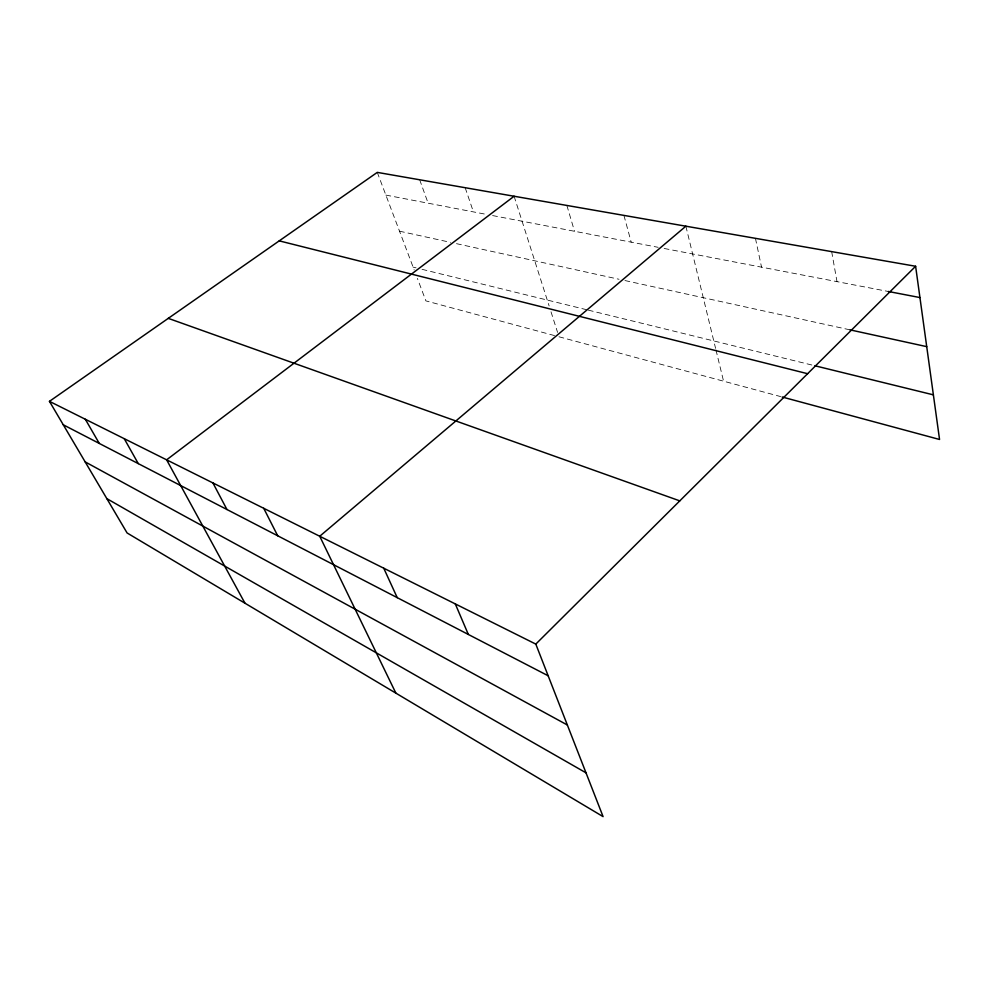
<?xml version="1.0" encoding="UTF-8"?>
<svg xmlns="http://www.w3.org/2000/svg" width="989" height="989" viewBox="0 0 989 989"><rect width="100%" height="100%" fill="white"/><g stroke="black" fill="none" stroke-linecap="round" stroke-linejoin="round"><path stroke-width="0.74" stroke-dasharray="4.95 3.71" d="M385.871 195.093L485.216 214.156M492.584 215.565L658.155 247.324M664.151 248.474L888.27 291.471M399.519 231.191L450.502 242.354M456.498 243.665L619.052 279.269M624.949 280.555L849.86 329.819M413.118 267.129L416.097 267.858M422.056 269.329L586.885 309.78M588.344 310.15L813.378 365.386M554.532 335.592L425.888 300.879L417.383 278.379M558.983 336.779L780.68 396.601M377.279 172.383L414.181 269.948M419.682 179.775L428.126 203.202M465.176 187.712L473.41 211.893M514.107 196.242L549.13 305.935M551.009 311.807L557.573 332.378M566.87 205.44L574.522 231.29M623.935 215.404L631.192 242.157M685.871 226.197L715.591 348.388M715.949 349.883L723.565 381.198M755.435 238.324L761.542 267.166M831.675 251.626L836.991 281.63"/><path stroke-width="1.48" d="M535.803 644.099L915.616 266.264L377.279 172.383L49.45 401.349L127.087 532.96L603.08 816.617L535.803 644.099L49.45 401.349M685.871 226.197L319.731 536.248L395.872 693.141M514.107 196.242L166.622 459.836L244.963 603.203M888.27 291.471L919.943 297.553M849.86 329.819L926.73 346.644M814.874 365.757L933.381 394.846M279.232 240.859L807.605 373.706M782.138 396.997L939.55 439.475L915.616 266.264M168.278 318.359L679.777 500.867M63.284 424.8L548.141 675.759M85.153 461.875L567.352 724.999M106.837 498.629L585.995 772.817M85.326 419.262L99.271 443.418M124.243 438.683L138.262 463.606M212.919 482.941L226.963 509.52M263.729 508.297L277.686 535.766M383.744 568.205L397.232 597.653M455.299 603.908L468.329 634.444"/></g></svg>
